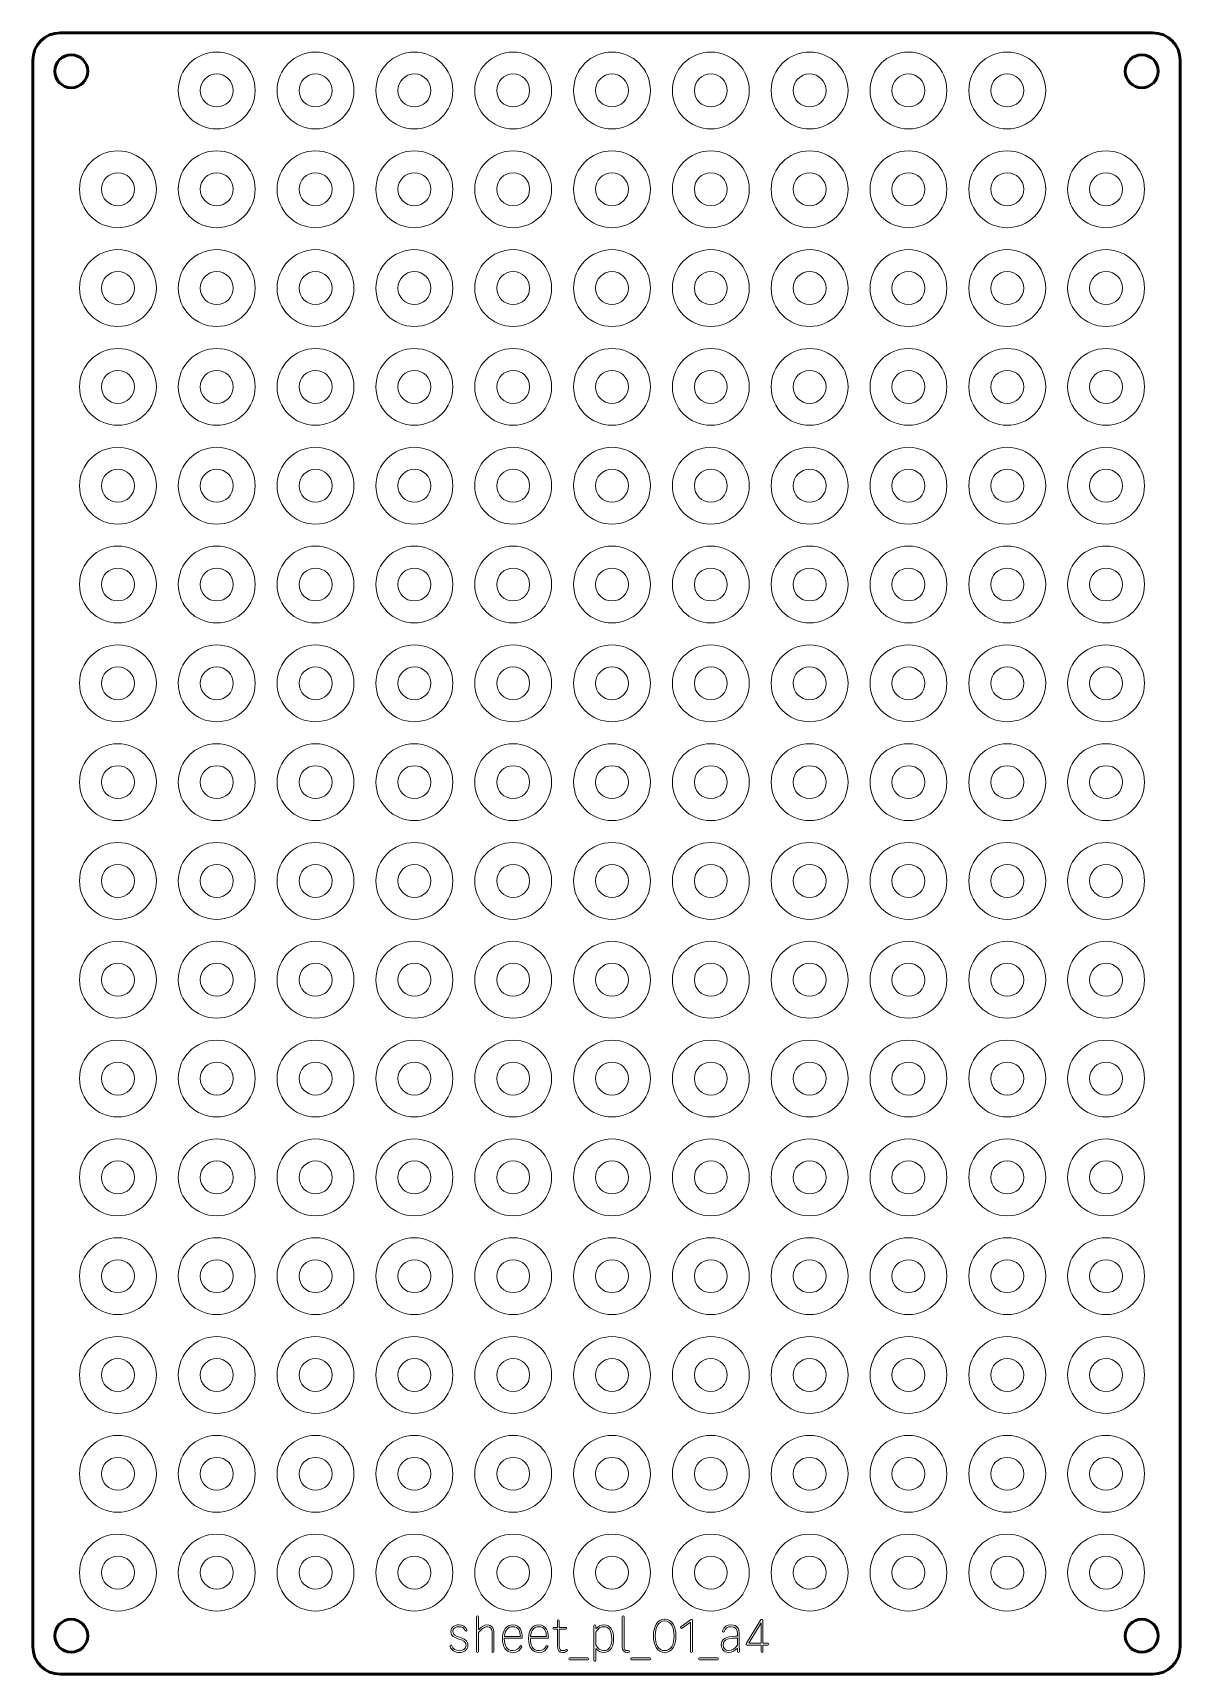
# Model space of a CAD drawing. Header units: centimetres. Extents: x -10.5 to 10.4, y -14.9 to 14.9.
import ezdxf

# ---------------------------------------------------------------- set-up
doc = ezdxf.new("R2010")
doc.units = ezdxf.units.CM
doc.header["$MEASUREMENT"] = 0
doc.layers.add('Layer 1', color=7, linetype='Continuous')

msp = doc.modelspace()

# ---------------------------------------------------------------- linework, layer by layer
at = {"layer": 'Layer 1', "lineweight": 53}
for centre in [(-9.8, 14.25), (9.7, 14.25), (-9.8, -14.25), (9.7, -14.25)]:
    msp.add_ellipse(centre, major_axis=(0, 0.3), ratio=1, dxfattribs=at)
at = {"layer": 'Layer 1', "color": 3, "lineweight": 20}
for centre in [(-7.15, 13.9), (-5.35, 13.9), (-3.55, 13.9), (-1.75, 13.9), (0.05, 13.9), (1.85, 13.9), (3.65, 13.9), (5.45, 13.9), (7.25, 13.9), (-8.95, 12.1), (-7.15, 12.1), (-5.35, 12.1), (-3.55, 12.1), (-1.75, 12.1), (0.05, 12.1), (1.85, 12.1), (3.65, 12.1), (5.45, 12.1), (7.25, 12.1), (9.05, 12.1), (-8.95, 10.3), (-7.15, 10.3), (-5.35, 10.3), (-3.55, 10.3), (-1.75, 10.3), (0.05, 10.3), (1.85, 10.3), (3.65, 10.3), (5.45, 10.3), (7.25, 10.3), (9.05, 10.3), (-8.95, 8.5), (-7.15, 8.5), (-5.35, 8.5), (-3.55, 8.5), (-1.75, 8.5), (0.05, 8.5), (1.85, 8.5), (3.65, 8.5), (5.45, 8.5), (7.25, 8.5), (9.05, 8.5), (-8.95, 6.7), (-7.15, 6.7), (-5.35, 6.7), (-3.55, 6.7), (-1.75, 6.7), (0.05, 6.7), (1.85, 6.7), (3.65, 6.7), (5.45, 6.7), (7.25, 6.7), (9.05, 6.7), (-8.95, 4.9), (-7.15, 4.9), (-5.35, 4.9), (-3.55, 4.9), (-1.75, 4.9), (0.05, 4.9), (1.85, 4.9), (3.65, 4.9), (5.45, 4.9), (7.25, 4.9), (9.05, 4.9), (-8.95, 3.1), (-7.15, 3.1), (-5.35, 3.1), (-3.55, 3.1), (-1.75, 3.1), (0.05, 3.1), (1.85, 3.1), (3.65, 3.1), (5.45, 3.1), (7.25, 3.1), (9.05, 3.1), (-8.95, 1.3), (-7.15, 1.3), (-5.35, 1.3), (-3.55, 1.3), (-1.75, 1.3), (0.05, 1.3), (1.85, 1.3), (3.65, 1.3), (5.45, 1.3), (7.25, 1.3), (9.05, 1.3), (-8.95, -0.5), (-7.15, -0.5), (-5.35, -0.5), (-3.55, -0.5), (-1.75, -0.5), (0.05, -0.5), (1.85, -0.5), (3.65, -0.5), (5.45, -0.5), (7.25, -0.5), (9.05, -0.5), (-8.95, -2.3), (-7.15, -2.3), (-5.35, -2.3), (-3.55, -2.3), (-1.75, -2.3), (0.05, -2.3), (1.85, -2.3), (3.65, -2.3), (5.45, -2.3), (7.25, -2.3), (9.05, -2.3), (-8.95, -4.1), (-7.15, -4.1), (-5.35, -4.1), (-3.55, -4.1), (-1.75, -4.1), (0.05, -4.1), (1.85, -4.1), (3.65, -4.1), (5.45, -4.1), (7.25, -4.1), (9.05, -4.1), (-8.95, -5.9), (-7.15, -5.9), (-5.35, -5.9), (-3.55, -5.9), (-1.75, -5.9), (0.05, -5.9), (1.85, -5.9), (3.65, -5.9), (5.45, -5.9), (7.25, -5.9), (9.05, -5.9), (-8.95, -7.7), (-7.15, -7.7), (-5.35, -7.7), (-3.55, -7.7), (-1.75, -7.7), (0.05, -7.7), (1.85, -7.7), (3.65, -7.7), (5.45, -7.7), (7.25, -7.7), (9.05, -7.7), (-8.95, -9.5), (-7.15, -9.5), (-5.35, -9.5), (-3.55, -9.5), (-1.75, -9.5), (0.05, -9.5), (1.85, -9.5), (3.65, -9.5), (5.45, -9.5), (7.25, -9.5), (9.05, -9.5), (-8.95, -11.3), (-7.15, -11.3), (-5.35, -11.3), (-3.55, -11.3), (-1.75, -11.3), (0.05, -11.3), (1.85, -11.3), (3.65, -11.3), (5.45, -11.3), (7.25, -11.3), (9.05, -11.3), (-8.95, -13.1), (-7.15, -13.1), (-5.35, -13.1), (-3.55, -13.1), (-1.75, -13.1), (0.05, -13.1), (1.85, -13.1), (3.65, -13.1), (5.45, -13.1), (7.25, -13.1), (9.05, -13.1)]:
    msp.add_ellipse(centre, major_axis=(0, 0.7), ratio=1, dxfattribs=at)
at = {"layer": 'Layer 1', "lineweight": 20}
for centre in [(-7.15, 13.9), (-7.15, 13.9), (-5.35, 13.9), (-5.35, 13.9), (-3.55, 13.9), (-3.55, 13.9), (-1.75, 13.9), (-1.75, 13.9), (0.05, 13.9), (0.05, 13.9), (1.85, 13.9), (1.85, 13.9), (3.65, 13.9), (3.65, 13.9), (5.45, 13.9), (5.45, 13.9), (7.25, 13.9), (7.25, 13.9), (-8.95, 12.1), (-7.15, 12.1), (-5.35, 12.1), (-3.55, 12.1), (-1.75, 12.1), (0.05, 12.1), (1.85, 12.1), (3.65, 12.1), (5.45, 12.1), (7.25, 12.1), (9.05, 12.1), (-8.95, 10.3), (-7.15, 10.3), (-5.35, 10.3), (-3.55, 10.3), (-1.75, 10.3), (0.05, 10.3), (1.85, 10.3), (3.65, 10.3), (5.45, 10.3), (7.25, 10.3), (9.05, 10.3), (-8.95, 8.5), (-7.15, 8.5), (-5.35, 8.5), (-3.55, 8.5), (-1.75, 8.5), (0.05, 8.5), (1.85, 8.5), (3.65, 8.5), (5.45, 8.5), (7.25, 8.5), (9.05, 8.5), (-8.95, 6.7), (-7.15, 6.7), (-5.35, 6.7), (-3.55, 6.7), (-1.75, 6.7), (0.05, 6.7), (1.85, 6.7), (3.65, 6.7), (5.45, 6.7), (7.25, 6.7), (9.05, 6.7), (-8.95, 4.9), (-7.15, 4.9), (-5.35, 4.9), (-3.55, 4.9), (-1.75, 4.9), (0.05, 4.9), (1.85, 4.9), (3.65, 4.9), (5.45, 4.9), (7.25, 4.9), (9.05, 4.9), (-8.95, 3.1), (-7.15, 3.1), (-5.35, 3.1), (-3.55, 3.1), (-1.75, 3.1), (0.05, 3.1), (1.85, 3.1), (3.65, 3.1), (5.45, 3.1), (7.25, 3.1), (9.05, 3.1), (-8.95, 1.3), (-7.15, 1.3), (-5.35, 1.3), (-3.55, 1.3), (-1.75, 1.3), (0.05, 1.3), (1.85, 1.3), (3.65, 1.3), (5.45, 1.3), (7.25, 1.3), (9.05, 1.3), (-8.95, -0.5), (-7.15, -0.5), (-5.35, -0.5), (-3.55, -0.5), (-1.75, -0.5), (0.05, -0.5), (1.85, -0.5), (3.65, -0.5), (5.45, -0.5), (7.25, -0.5), (9.05, -0.5), (-8.95, -2.3), (-7.15, -2.3), (-5.35, -2.3), (-3.55, -2.3), (-1.75, -2.3), (0.05, -2.3), (1.85, -2.3), (3.65, -2.3), (5.45, -2.3), (7.25, -2.3), (9.05, -2.3), (-8.95, -4.1), (-7.15, -4.1), (-5.35, -4.1), (-3.55, -4.1), (-1.75, -4.1), (0.05, -4.1), (1.85, -4.1), (3.65, -4.1), (5.45, -4.1), (7.25, -4.1), (9.05, -4.1), (-8.95, -5.9), (-7.15, -5.9), (-5.35, -5.9), (-3.55, -5.9), (-1.75, -5.9), (0.05, -5.9), (1.85, -5.9), (3.65, -5.9), (5.45, -5.9), (7.25, -5.9), (9.05, -5.9), (-8.95, -7.7), (-7.15, -7.7), (-5.35, -7.7), (-3.55, -7.7), (-1.75, -7.7), (0.05, -7.7), (1.85, -7.7), (3.65, -7.7), (5.45, -7.7), (7.25, -7.7), (9.05, -7.7), (-8.95, -9.5), (-7.15, -9.5), (-5.35, -9.5), (-3.55, -9.5), (-1.75, -9.5), (0.05, -9.5), (1.85, -9.5), (3.65, -9.5), (5.45, -9.5), (7.25, -9.5), (9.05, -9.5), (-8.95, -11.3), (-7.15, -11.3), (-5.35, -11.3), (-3.55, -11.3), (-1.75, -11.3), (0.05, -11.3), (1.85, -11.3), (3.65, -11.3), (5.45, -11.3), (7.25, -11.3), (9.05, -11.3), (-8.95, -13.1), (-7.15, -13.1), (-5.35, -13.1), (-3.55, -13.1), (-1.75, -13.1), (0.05, -13.1), (1.85, -13.1), (3.65, -13.1), (5.45, -13.1), (7.25, -13.1), (9.05, -13.1)]:
    msp.add_ellipse(centre, major_axis=(0, 0.3), ratio=1, dxfattribs=at)
at = {"layer": 'Layer 1', "color": 1, "lineweight": 53}
msp.add_open_spline([(-10.5, -14.45), (-10.5, -14.45), (-10.5, 14.45), (-10.5, 14.45), (-10.5, 14.45), (-10.5, 14.72614), (-10.27614, 14.95), (-10, 14.95), (-10, 14.95), (-10, 14.95), (9.9, 14.95), (9.9, 14.95), (9.9, 14.95), (10.17614, 14.95), (10.4, 14.72614), (10.4, 14.45), (10.4, 14.45), (10.4, 14.45), (10.4, -14.45), (10.4, -14.45), (10.4, -14.45), (10.4, -14.72614), (10.17614, -14.95), (9.9, -14.95), (9.9, -14.95), (9.9, -14.95), (-10, -14.95), (-10, -14.95), (-10, -14.95), (-10.27614, -14.95), (-10.5, -14.72614), (-10.5, -14.45)], degree=3, knots=[0, 0, 0, 0, 0.11111111, 0.11111111, 0.11111111, 0.11111111, 0.22222222, 0.22222222, 0.22222222, 0.22222222, 0.33333333, 0.33333333, 0.33333333, 0.33333333, 0.44444444, 0.44444444, 0.44444444, 0.44444444, 0.55555556, 0.55555556, 0.55555556, 0.55555556, 0.66666667, 0.66666667, 0.66666667, 0.66666667, 0.77777778, 0.77777778, 0.77777778, 0.77777778, 1, 1, 1, 1], dxfattribs=at)
at = {"layer": 'Layer 1', "color": 5, "lineweight": 9}
for points, knots in [([(-2.73179, -14.5548), (-2.65728, -14.5548), (-2.57431, -14.51586), (-2.57431, -14.42357), (-2.57431, -14.42357), (-2.57431, -14.33213), (-2.64374, -14.30758), (-2.72756, -14.27794), (-2.72756, -14.27794), (-2.78513, -14.25762), (-2.85117, -14.2373), (-2.85117, -14.1738), (-2.85117, -14.1738), (-2.85117, -14.1103), (-2.7936, -14.0849), (-2.73602, -14.0849), (-2.73602, -14.0849), (-2.68184, -14.0849), (-2.64374, -14.10945), (-2.62511, -14.15348), (-2.62511, -14.15348), (-2.62172, -14.15941), (-2.6158, -14.16364), (-2.60902, -14.16364), (-2.60902, -14.16364), (-2.59971, -14.16364), (-2.59209, -14.15602), (-2.59209, -14.14671), (-2.59209, -14.14671), (-2.59209, -14.14417), (-2.59294, -14.14163), (-2.59378, -14.13994), (-2.59378, -14.13994), (-2.61749, -14.08405), (-2.66998, -14.05103), (-2.73602, -14.05103), (-2.73602, -14.05103), (-2.80206, -14.05103), (-2.88504, -14.08659), (-2.88504, -14.1738), (-2.88504, -14.1738), (-2.88504, -14.25847), (-2.81815, -14.28218), (-2.73856, -14.31012), (-2.73856, -14.31012), (-2.6793, -14.33128), (-2.60818, -14.35245), (-2.60818, -14.42357), (-2.60818, -14.42357), (-2.60818, -14.49215), (-2.66744, -14.52094), (-2.73179, -14.52094), (-2.73179, -14.52094), (-2.79868, -14.52094), (-2.84948, -14.48961), (-2.8681, -14.43288), (-2.8681, -14.43288), (-2.8698, -14.42611), (-2.87657, -14.42103), (-2.88419, -14.42103), (-2.88419, -14.42103), (-2.8935, -14.42103), (-2.90112, -14.42865), (-2.90112, -14.43796), (-2.90112, -14.43796), (-2.90112, -14.43966), (-2.90112, -14.44135), (-2.90028, -14.44389), (-2.90028, -14.44389), (-2.87742, -14.51332), (-2.80968, -14.5548), (-2.73179, -14.5548)], [0, 0, 0, 0, 0.05263158, 0.05263158, 0.05263158, 0.05263158, 0.10526316, 0.10526316, 0.10526316, 0.10526316, 0.15789474, 0.15789474, 0.15789474, 0.15789474, 0.21052632, 0.21052632, 0.21052632, 0.21052632, 0.26315789, 0.26315789, 0.26315789, 0.26315789, 0.31578947, 0.31578947, 0.31578947, 0.31578947, 0.36842105, 0.36842105, 0.36842105, 0.36842105, 0.42105263, 0.42105263, 0.42105263, 0.42105263, 0.47368421, 0.47368421, 0.47368421, 0.47368421, 0.52631579, 0.52631579, 0.52631579, 0.52631579, 0.57894737, 0.57894737, 0.57894737, 0.57894737, 0.63157895, 0.63157895, 0.63157895, 0.63157895, 0.68421053, 0.68421053, 0.68421053, 0.68421053, 0.73684211, 0.73684211, 0.73684211, 0.73684211, 0.78947368, 0.78947368, 0.78947368, 0.78947368, 0.84210526, 0.84210526, 0.84210526, 0.84210526, 0.89473684, 0.89473684, 0.89473684, 0.89473684, 1, 1, 1, 1]), ([(-2.40074, -14.5548), (-2.39142, -14.5548), (-2.3838, -14.54718), (-2.3838, -14.53787), (-2.3838, -14.53787), (-2.3838, -14.53787), (-2.3838, -14.19243), (-2.3838, -14.19243), (-2.3838, -14.19243), (-2.33385, -14.1357), (-2.2839, -14.0849), (-2.21786, -14.0849), (-2.21786, -14.0849), (-2.16113, -14.0849), (-2.13573, -14.11877), (-2.13573, -14.1865), (-2.13573, -14.1865), (-2.13573, -14.1865), (-2.13573, -14.53787), (-2.13573, -14.53787), (-2.13573, -14.53787), (-2.13573, -14.54718), (-2.12811, -14.5548), (-2.1188, -14.5548), (-2.1188, -14.5548), (-2.10948, -14.5548), (-2.10186, -14.54718), (-2.10186, -14.53787), (-2.10186, -14.53787), (-2.10186, -14.53787), (-2.10186, -14.1865), (-2.10186, -14.1865), (-2.10186, -14.1865), (-2.10186, -14.10522), (-2.14166, -14.05103), (-2.21786, -14.05103), (-2.21786, -14.05103), (-2.28559, -14.05103), (-2.33808, -14.09421), (-2.3838, -14.14248), (-2.3838, -14.14248), (-2.3838, -14.14248), (-2.3838, -13.9071), (-2.3838, -13.9071), (-2.3838, -13.9071), (-2.3838, -13.89779), (-2.39142, -13.89017), (-2.40074, -13.89017), (-2.40074, -13.89017), (-2.41005, -13.89017), (-2.41767, -13.89779), (-2.41767, -13.9071), (-2.41767, -13.9071), (-2.41767, -13.9071), (-2.41767, -14.53787), (-2.41767, -14.53787), (-2.41767, -14.53787), (-2.41767, -14.54718), (-2.41005, -14.5548), (-2.40074, -14.5548)], [0, 0, 0, 0, 0.0625, 0.0625, 0.0625, 0.0625, 0.125, 0.125, 0.125, 0.125, 0.1875, 0.1875, 0.1875, 0.1875, 0.25, 0.25, 0.25, 0.25, 0.3125, 0.3125, 0.3125, 0.3125, 0.375, 0.375, 0.375, 0.375, 0.4375, 0.4375, 0.4375, 0.4375, 0.5, 0.5, 0.5, 0.5, 0.5625, 0.5625, 0.5625, 0.5625, 0.625, 0.625, 0.625, 0.625, 0.6875, 0.6875, 0.6875, 0.6875, 0.75, 0.75, 0.75, 0.75, 0.8125, 0.8125, 0.8125, 0.8125, 0.875, 0.875, 0.875, 0.875, 1, 1, 1, 1]), ([(-1.75303, -14.5548), (-1.66498, -14.5548), (-1.61587, -14.5057), (-1.59301, -14.45151), (-1.59301, -14.45151), (-1.59216, -14.44982), (-1.59132, -14.44728), (-1.59132, -14.44474), (-1.59132, -14.44474), (-1.59132, -14.43542), (-1.59894, -14.4278), (-1.60825, -14.4278), (-1.60825, -14.4278), (-1.61502, -14.4278), (-1.6218, -14.43204), (-1.62349, -14.43881), (-1.62349, -14.43881), (-1.64381, -14.48538), (-1.68022, -14.52094), (-1.75303, -14.52094), (-1.75303, -14.52094), (-1.86394, -14.52094), (-1.91136, -14.43542), (-1.91136, -14.30504), (-1.91136, -14.30504), (-1.91136, -14.30504), (-1.91136, -14.29657), (-1.91136, -14.29657), (-1.91136, -14.29657), (-1.91136, -14.29657), (-1.60148, -14.29657), (-1.60148, -14.29657), (-1.60148, -14.29657), (-1.59047, -14.29657), (-1.58454, -14.29064), (-1.58454, -14.27964), (-1.58454, -14.27964), (-1.58454, -14.18058), (-1.61926, -14.05103), (-1.75557, -14.05103), (-1.75557, -14.05103), (-1.87241, -14.05103), (-1.94522, -14.1484), (-1.94522, -14.30504), (-1.94522, -14.30504), (-1.94522, -14.44643), (-1.88596, -14.5548), (-1.75303, -14.5548)], [0, 0, 0, 0, 0.07692308, 0.07692308, 0.07692308, 0.07692308, 0.15384615, 0.15384615, 0.15384615, 0.15384615, 0.23076923, 0.23076923, 0.23076923, 0.23076923, 0.30769231, 0.30769231, 0.30769231, 0.30769231, 0.38461538, 0.38461538, 0.38461538, 0.38461538, 0.46153846, 0.46153846, 0.46153846, 0.46153846, 0.53846154, 0.53846154, 0.53846154, 0.53846154, 0.61538462, 0.61538462, 0.61538462, 0.61538462, 0.69230769, 0.69230769, 0.69230769, 0.69230769, 0.76923077, 0.76923077, 0.76923077, 0.76923077, 0.84615385, 0.84615385, 0.84615385, 0.84615385, 1, 1, 1, 1]), ([(-1.27805, -14.5548), (-1.19, -14.5548), (-1.14089, -14.5057), (-1.11803, -14.45151), (-1.11803, -14.45151), (-1.11718, -14.44982), (-1.11634, -14.44728), (-1.11634, -14.44474), (-1.11634, -14.44474), (-1.11634, -14.43542), (-1.12396, -14.4278), (-1.13327, -14.4278), (-1.13327, -14.4278), (-1.14004, -14.4278), (-1.14682, -14.43204), (-1.14851, -14.43881), (-1.14851, -14.43881), (-1.16883, -14.48538), (-1.20524, -14.52094), (-1.27805, -14.52094), (-1.27805, -14.52094), (-1.38896, -14.52094), (-1.43638, -14.43542), (-1.43638, -14.30504), (-1.43638, -14.30504), (-1.43638, -14.30504), (-1.43638, -14.29657), (-1.43638, -14.29657), (-1.43638, -14.29657), (-1.43638, -14.29657), (-1.1265, -14.29657), (-1.1265, -14.29657), (-1.1265, -14.29657), (-1.11549, -14.29657), (-1.10956, -14.29064), (-1.10956, -14.27964), (-1.10956, -14.27964), (-1.10956, -14.18058), (-1.14428, -14.05103), (-1.28059, -14.05103), (-1.28059, -14.05103), (-1.39743, -14.05103), (-1.47024, -14.1484), (-1.47024, -14.30504), (-1.47024, -14.30504), (-1.47024, -14.44643), (-1.41098, -14.5548), (-1.27805, -14.5548)], [0, 0, 0, 0, 0.07692308, 0.07692308, 0.07692308, 0.07692308, 0.15384615, 0.15384615, 0.15384615, 0.15384615, 0.23076923, 0.23076923, 0.23076923, 0.23076923, 0.30769231, 0.30769231, 0.30769231, 0.30769231, 0.38461538, 0.38461538, 0.38461538, 0.38461538, 0.46153846, 0.46153846, 0.46153846, 0.46153846, 0.53846154, 0.53846154, 0.53846154, 0.53846154, 0.61538462, 0.61538462, 0.61538462, 0.61538462, 0.69230769, 0.69230769, 0.69230769, 0.69230769, 0.76923077, 0.76923077, 0.76923077, 0.76923077, 0.84615385, 0.84615385, 0.84615385, 0.84615385, 1, 1, 1, 1]), ([(-0.8454, -14.5548), (-0.81238, -14.5548), (-0.78444, -14.5438), (-0.76666, -14.52771), (-0.76666, -14.52771), (-0.76328, -14.52432), (-0.76074, -14.52009), (-0.76074, -14.51501), (-0.76074, -14.51501), (-0.76074, -14.5057), (-0.76836, -14.49808), (-0.77767, -14.49808), (-0.77767, -14.49808), (-0.7819, -14.49808), (-0.78614, -14.49977), (-0.78868, -14.50231), (-0.78868, -14.50231), (-0.80222, -14.51416), (-0.82, -14.52094), (-0.8454, -14.52094), (-0.8454, -14.52094), (-0.89112, -14.52094), (-0.9106, -14.50146), (-0.9106, -14.43881), (-0.9106, -14.43881), (-0.9106, -14.43881), (-0.9106, -14.13062), (-0.9106, -14.13062), (-0.9106, -14.13062), (-0.9106, -14.13062), (-0.78952, -14.13062), (-0.78952, -14.13062), (-0.78952, -14.13062), (-0.78021, -14.13062), (-0.77259, -14.123), (-0.77259, -14.11369), (-0.77259, -14.11369), (-0.77259, -14.10437), (-0.78021, -14.09675), (-0.78952, -14.09675), (-0.78952, -14.09675), (-0.78952, -14.09675), (-0.9106, -14.09675), (-0.9106, -14.09675), (-0.9106, -14.09675), (-0.9106, -14.09675), (-0.9106, -13.97907), (-0.9106, -13.97907), (-0.9106, -13.97907), (-0.9106, -13.96975), (-0.91822, -13.96213), (-0.92753, -13.96213), (-0.92753, -13.96213), (-0.93684, -13.96213), (-0.94446, -13.96975), (-0.94446, -13.97907), (-0.94446, -13.97907), (-0.94446, -13.97907), (-0.94446, -14.09675), (-0.94446, -14.09675), (-0.94446, -14.09675), (-0.94446, -14.09675), (-1.0122, -14.09675), (-1.0122, -14.09675), (-1.0122, -14.09675), (-1.02151, -14.09675), (-1.02913, -14.10437), (-1.02913, -14.11369), (-1.02913, -14.11369), (-1.02913, -14.123), (-1.02151, -14.13062), (-1.0122, -14.13062), (-1.0122, -14.13062), (-1.0122, -14.13062), (-0.94446, -14.13062), (-0.94446, -14.13062), (-0.94446, -14.13062), (-0.94446, -14.13062), (-0.94446, -14.43881), (-0.94446, -14.43881), (-0.94446, -14.43881), (-0.94446, -14.51755), (-0.90721, -14.5548), (-0.8454, -14.5548)], [0, 0, 0, 0, 0.04545455, 0.04545455, 0.04545455, 0.04545455, 0.09090909, 0.09090909, 0.09090909, 0.09090909, 0.13636364, 0.13636364, 0.13636364, 0.13636364, 0.18181818, 0.18181818, 0.18181818, 0.18181818, 0.22727273, 0.22727273, 0.22727273, 0.22727273, 0.27272727, 0.27272727, 0.27272727, 0.27272727, 0.31818182, 0.31818182, 0.31818182, 0.31818182, 0.36363636, 0.36363636, 0.36363636, 0.36363636, 0.40909091, 0.40909091, 0.40909091, 0.40909091, 0.45454545, 0.45454545, 0.45454545, 0.45454545, 0.5, 0.5, 0.5, 0.5, 0.54545455, 0.54545455, 0.54545455, 0.54545455, 0.59090909, 0.59090909, 0.59090909, 0.59090909, 0.63636364, 0.63636364, 0.63636364, 0.63636364, 0.68181818, 0.68181818, 0.68181818, 0.68181818, 0.72727273, 0.72727273, 0.72727273, 0.72727273, 0.77272727, 0.77272727, 0.77272727, 0.77272727, 0.81818182, 0.81818182, 0.81818182, 0.81818182, 0.86363636, 0.86363636, 0.86363636, 0.86363636, 0.90909091, 0.90909091, 0.90909091, 0.90909091, 1, 1, 1, 1]), ([(-0.26121, -14.71567), (-0.25189, -14.71567), (-0.24427, -14.70805), (-0.24427, -14.69874), (-0.24427, -14.69874), (-0.24427, -14.69874), (-0.24427, -14.4803), (-0.24427, -14.4803), (-0.24427, -14.4803), (-0.20702, -14.52686), (-0.15791, -14.5548), (-0.0978, -14.5548), (-0.0978, -14.5548), (0.03005, -14.5548), (0.08, -14.43119), (0.08, -14.30165), (0.08, -14.30165), (0.08, -14.15264), (0.01819, -14.05103), (-0.09695, -14.05103), (-0.09695, -14.05103), (-0.15114, -14.05103), (-0.20109, -14.07389), (-0.24427, -14.12639), (-0.24427, -14.12639), (-0.24427, -14.12639), (-0.24427, -14.06797), (-0.24427, -14.06797), (-0.24427, -14.06797), (-0.24427, -14.05865), (-0.25189, -14.05103), (-0.26121, -14.05103), (-0.26121, -14.05103), (-0.27052, -14.05103), (-0.27814, -14.05865), (-0.27814, -14.06797), (-0.27814, -14.06797), (-0.27814, -14.06797), (-0.27814, -14.69874), (-0.27814, -14.69874), (-0.27814, -14.69874), (-0.27814, -14.70805), (-0.27052, -14.71567), (-0.26121, -14.71567)], [0, 0, 0, 0, 0.08333333, 0.08333333, 0.08333333, 0.08333333, 0.16666667, 0.16666667, 0.16666667, 0.16666667, 0.25, 0.25, 0.25, 0.25, 0.33333333, 0.33333333, 0.33333333, 0.33333333, 0.41666667, 0.41666667, 0.41666667, 0.41666667, 0.5, 0.5, 0.5, 0.5, 0.58333333, 0.58333333, 0.58333333, 0.58333333, 0.66666667, 0.66666667, 0.66666667, 0.66666667, 0.75, 0.75, 0.75, 0.75, 0.83333333, 0.83333333, 0.83333333, 0.83333333, 1, 1, 1, 1]), ([(0.32638, -14.5548), (0.33908, -14.5548), (0.35009, -14.55311), (0.35686, -14.55057), (0.35686, -14.55057), (0.36448, -14.54888), (0.36956, -14.5421), (0.36956, -14.53448), (0.36956, -14.53448), (0.36956, -14.52517), (0.36194, -14.51755), (0.35263, -14.51755), (0.35263, -14.51755), (0.35094, -14.51755), (0.34924, -14.51755), (0.34755, -14.5184), (0.34755, -14.5184), (0.34247, -14.51924), (0.3357, -14.52094), (0.32638, -14.52094), (0.32638, -14.52094), (0.28659, -14.52094), (0.2705, -14.50231), (0.2705, -14.44728), (0.2705, -14.44728), (0.2705, -14.44728), (0.2705, -13.9071), (0.2705, -13.9071), (0.2705, -13.9071), (0.2705, -13.89779), (0.26288, -13.89017), (0.25357, -13.89017), (0.25357, -13.89017), (0.24426, -13.89017), (0.23664, -13.89779), (0.23664, -13.9071), (0.23664, -13.9071), (0.23664, -13.9071), (0.23664, -14.44728), (0.23664, -14.44728), (0.23664, -14.44728), (0.23664, -14.5167), (0.26796, -14.5548), (0.32638, -14.5548)], [0, 0, 0, 0, 0.08333333, 0.08333333, 0.08333333, 0.08333333, 0.16666667, 0.16666667, 0.16666667, 0.16666667, 0.25, 0.25, 0.25, 0.25, 0.33333333, 0.33333333, 0.33333333, 0.33333333, 0.41666667, 0.41666667, 0.41666667, 0.41666667, 0.5, 0.5, 0.5, 0.5, 0.58333333, 0.58333333, 0.58333333, 0.58333333, 0.66666667, 0.66666667, 0.66666667, 0.66666667, 0.75, 0.75, 0.75, 0.75, 0.83333333, 0.83333333, 0.83333333, 0.83333333, 1, 1, 1, 1]), ([(1.00964, -14.5548), (1.1485, -14.5548), (1.21369, -14.42103), (1.21369, -14.25254), (1.21369, -14.25254), (1.21369, -14.08575), (1.1485, -13.9452), (1.01049, -13.9452), (1.01049, -13.9452), (1.01049, -13.9452), (1.00964, -13.9452), (1.00964, -13.9452), (1.00964, -13.9452), (1.00964, -13.9452), (1.0088, -13.9452), (1.0088, -13.9452), (1.0088, -13.9452), (0.87079, -13.9452), (0.8056, -14.08575), (0.8056, -14.25254), (0.8056, -14.25254), (0.8056, -14.42103), (0.87079, -14.5548), (1.00964, -14.5548)], [0, 0, 0, 0, 0.14285714, 0.14285714, 0.14285714, 0.14285714, 0.28571429, 0.28571429, 0.28571429, 0.28571429, 0.42857143, 0.42857143, 0.42857143, 0.42857143, 0.57142857, 0.57142857, 0.57142857, 0.57142857, 0.71428571, 0.71428571, 0.71428571, 0.71428571, 1, 1, 1, 1]), ([(1.00964, -14.52094), (0.89365, -14.52094), (0.83946, -14.41087), (0.83946, -14.25254), (0.83946, -14.25254), (0.83946, -14.09591), (0.8945, -13.97907), (1.0088, -13.97907), (1.0088, -13.97907), (1.0088, -13.97907), (1.00964, -13.97907), (1.00964, -13.97907), (1.00964, -13.97907), (1.00964, -13.97907), (1.01049, -13.97907), (1.01049, -13.97907), (1.01049, -13.97907), (1.12479, -13.97907), (1.17983, -14.09591), (1.17983, -14.25254), (1.17983, -14.25254), (1.17983, -14.41087), (1.12564, -14.52094), (1.00964, -14.52094)], [0, 0, 0, 0, 0.14285714, 0.14285714, 0.14285714, 0.14285714, 0.28571429, 0.28571429, 0.28571429, 0.28571429, 0.42857143, 0.42857143, 0.42857143, 0.42857143, 0.57142857, 0.57142857, 0.57142857, 0.57142857, 0.71428571, 0.71428571, 0.71428571, 0.71428571, 1, 1, 1, 1]), ([(1.49987, -14.5548), (1.50918, -14.5548), (1.5168, -14.54718), (1.5168, -14.53787), (1.5168, -14.53787), (1.5168, -14.53787), (1.5168, -13.9706), (1.5168, -13.9706), (1.5168, -13.9706), (1.5168, -13.95959), (1.51172, -13.95367), (1.50241, -13.95367), (1.50241, -13.95367), (1.49479, -13.95367), (1.48802, -13.95536), (1.48124, -13.96044), (1.48124, -13.96044), (1.48124, -13.96044), (1.30514, -14.0849), (1.30514, -14.0849), (1.30514, -14.0849), (1.3009, -14.08744), (1.29836, -14.09252), (1.29836, -14.09845), (1.29836, -14.09845), (1.29836, -14.10776), (1.30598, -14.11538), (1.3153, -14.11538), (1.3153, -14.11538), (1.31868, -14.11538), (1.32207, -14.11453), (1.32546, -14.11199), (1.32546, -14.11199), (1.32546, -14.11199), (1.48294, -14.00108), (1.48294, -14.00108), (1.48294, -14.00108), (1.48294, -14.00108), (1.48294, -14.53787), (1.48294, -14.53787), (1.48294, -14.53787), (1.48294, -14.54718), (1.49056, -14.5548), (1.49987, -14.5548)], [0, 0, 0, 0, 0.08333333, 0.08333333, 0.08333333, 0.08333333, 0.16666667, 0.16666667, 0.16666667, 0.16666667, 0.25, 0.25, 0.25, 0.25, 0.33333333, 0.33333333, 0.33333333, 0.33333333, 0.41666667, 0.41666667, 0.41666667, 0.41666667, 0.5, 0.5, 0.5, 0.5, 0.58333333, 0.58333333, 0.58333333, 0.58333333, 0.66666667, 0.66666667, 0.66666667, 0.66666667, 0.75, 0.75, 0.75, 0.75, 0.83333333, 0.83333333, 0.83333333, 0.83333333, 1, 1, 1, 1]), ([(2.17636, -14.5548), (2.2407, -14.5548), (2.2932, -14.52094), (2.33638, -14.47352), (2.33638, -14.47352), (2.33638, -14.49723), (2.33722, -14.52094), (2.33892, -14.53872), (2.33892, -14.53872), (2.33976, -14.54803), (2.34654, -14.5548), (2.35585, -14.5548), (2.35585, -14.5548), (2.36516, -14.5548), (2.37278, -14.54718), (2.37278, -14.53787), (2.37278, -14.53787), (2.37278, -14.53787), (2.37278, -14.53702), (2.37278, -14.53618), (2.37278, -14.53618), (2.37278, -14.53618), (2.37278, -14.53618), (2.37278, -14.53618), (2.37278, -14.53618), (2.37024, -14.5057), (2.3694, -14.45574), (2.3694, -14.42103), (2.3694, -14.42103), (2.3694, -14.42103), (2.3694, -14.21783), (2.3694, -14.21783), (2.3694, -14.21783), (2.3694, -14.12978), (2.33214, -14.05103), (2.22123, -14.05103), (2.22123, -14.05103), (2.14164, -14.05103), (2.09423, -14.08829), (2.06375, -14.15856), (2.06375, -14.15856), (2.0629, -14.16026), (2.06206, -14.1628), (2.06206, -14.16534), (2.06206, -14.16534), (2.06206, -14.17465), (2.06968, -14.18227), (2.07899, -14.18227), (2.07899, -14.18227), (2.08576, -14.18227), (2.09254, -14.17804), (2.09423, -14.17211), (2.09423, -14.17211), (2.12132, -14.11115), (2.15519, -14.0849), (2.22123, -14.0849), (2.22123, -14.0849), (2.30928, -14.0849), (2.33553, -14.13994), (2.33553, -14.21783), (2.33553, -14.21783), (2.33553, -14.21783), (2.33553, -14.26016), (2.33553, -14.26016), (2.33553, -14.26016), (2.33553, -14.26016), (2.30082, -14.26016), (2.30082, -14.26016), (2.30082, -14.26016), (2.12302, -14.26016), (2.04174, -14.31012), (2.04174, -14.41849), (2.04174, -14.41849), (2.04174, -14.48707), (2.08492, -14.5548), (2.17636, -14.5548)], [0, 0, 0, 0, 0.05, 0.05, 0.05, 0.05, 0.1, 0.1, 0.1, 0.1, 0.15, 0.15, 0.15, 0.15, 0.2, 0.2, 0.2, 0.2, 0.25, 0.25, 0.25, 0.25, 0.3, 0.3, 0.3, 0.3, 0.35, 0.35, 0.35, 0.35, 0.4, 0.4, 0.4, 0.4, 0.45, 0.45, 0.45, 0.45, 0.5, 0.5, 0.5, 0.5, 0.55, 0.55, 0.55, 0.55, 0.6, 0.6, 0.6, 0.6, 0.65, 0.65, 0.65, 0.65, 0.7, 0.7, 0.7, 0.7, 0.75, 0.75, 0.75, 0.75, 0.8, 0.8, 0.8, 0.8, 0.85, 0.85, 0.85, 0.85, 0.9, 0.9, 0.9, 0.9, 1, 1, 1, 1]), ([(2.78342, -14.5548), (2.79273, -14.5548), (2.80035, -14.54718), (2.80035, -14.53787), (2.80035, -14.53787), (2.80035, -14.53787), (2.80035, -14.41934), (2.80035, -14.41934), (2.80035, -14.41934), (2.80035, -14.41934), (2.88841, -14.41934), (2.88841, -14.41934), (2.88841, -14.41934), (2.89772, -14.41934), (2.90534, -14.41172), (2.90534, -14.4024), (2.90534, -14.4024), (2.90534, -14.39309), (2.89772, -14.38547), (2.88841, -14.38547), (2.88841, -14.38547), (2.88841, -14.38547), (2.80035, -14.38547), (2.80035, -14.38547), (2.80035, -14.38547), (2.80035, -14.38547), (2.80035, -13.9706), (2.80035, -13.9706), (2.80035, -13.9706), (2.80035, -13.95959), (2.79442, -13.95367), (2.78342, -13.95367), (2.78342, -13.95367), (2.78342, -13.95367), (2.77834, -13.95367), (2.77834, -13.95367), (2.77834, -13.95367), (2.76902, -13.95367), (2.7631, -13.95705), (2.75802, -13.96552), (2.75802, -13.96552), (2.75802, -13.96552), (2.50148, -14.38462), (2.50148, -14.38462), (2.50148, -14.38462), (2.49724, -14.3914), (2.49555, -14.39732), (2.49555, -14.40579), (2.49555, -14.40579), (2.49555, -14.40579), (2.49555, -14.40664), (2.49555, -14.40664), (2.49555, -14.40664), (2.49555, -14.4151), (2.50148, -14.41934), (2.51248, -14.41934), (2.51248, -14.41934), (2.51248, -14.41934), (2.76648, -14.41934), (2.76648, -14.41934), (2.76648, -14.41934), (2.76648, -14.41934), (2.76648, -14.53787), (2.76648, -14.53787), (2.76648, -14.53787), (2.76648, -14.54718), (2.7741, -14.5548), (2.78342, -14.5548)], [0, 0, 0, 0, 0.05555556, 0.05555556, 0.05555556, 0.05555556, 0.11111111, 0.11111111, 0.11111111, 0.11111111, 0.16666667, 0.16666667, 0.16666667, 0.16666667, 0.22222222, 0.22222222, 0.22222222, 0.22222222, 0.27777778, 0.27777778, 0.27777778, 0.27777778, 0.33333333, 0.33333333, 0.33333333, 0.33333333, 0.38888889, 0.38888889, 0.38888889, 0.38888889, 0.44444444, 0.44444444, 0.44444444, 0.44444444, 0.5, 0.5, 0.5, 0.5, 0.55555556, 0.55555556, 0.55555556, 0.55555556, 0.61111111, 0.61111111, 0.61111111, 0.61111111, 0.66666667, 0.66666667, 0.66666667, 0.66666667, 0.72222222, 0.72222222, 0.72222222, 0.72222222, 0.77777778, 0.77777778, 0.77777778, 0.77777778, 0.83333333, 0.83333333, 0.83333333, 0.83333333, 0.88888889, 0.88888889, 0.88888889, 0.88888889, 1, 1, 1, 1]), ([(2.54042, -14.38547), (2.54042, -14.38547), (2.76648, -14.01717), (2.76648, -14.01717), (2.76648, -14.01717), (2.76648, -14.01717), (2.76648, -14.38547), (2.76648, -14.38547), (2.76648, -14.38547), (2.76648, -14.38547), (2.54042, -14.38547), (2.54042, -14.38547)], [0, 0, 0, 0, 0.25, 0.25, 0.25, 0.25, 0.5, 0.5, 0.5, 0.5, 1, 1, 1, 1]), ([(-1.90966, -14.2627), (-1.89866, -14.14671), (-1.84278, -14.0849), (-1.75557, -14.0849), (-1.75557, -14.0849), (-1.65228, -14.0849), (-1.6218, -14.1755), (-1.61841, -14.2627), (-1.61841, -14.2627), (-1.61841, -14.2627), (-1.90966, -14.2627), (-1.90966, -14.2627)], [0, 0, 0, 0, 0.25, 0.25, 0.25, 0.25, 0.5, 0.5, 0.5, 0.5, 1, 1, 1, 1]), ([(-1.43468, -14.2627), (-1.42368, -14.14671), (-1.3678, -14.0849), (-1.28059, -14.0849), (-1.28059, -14.0849), (-1.1773, -14.0849), (-1.14682, -14.1755), (-1.14343, -14.2627), (-1.14343, -14.2627), (-1.14343, -14.2627), (-1.43468, -14.2627), (-1.43468, -14.2627)], [0, 0, 0, 0, 0.25, 0.25, 0.25, 0.25, 0.5, 0.5, 0.5, 0.5, 1, 1, 1, 1]), ([(-0.0978, -14.52094), (-0.16299, -14.52094), (-0.20956, -14.48453), (-0.24427, -14.41764), (-0.24427, -14.41764), (-0.24427, -14.41764), (-0.24427, -14.18566), (-0.24427, -14.18566), (-0.24427, -14.18566), (-0.20109, -14.11115), (-0.15283, -14.0849), (-0.09695, -14.0849), (-0.09695, -14.0849), (-0.00297, -14.0849), (0.04614, -14.16449), (0.04614, -14.30165), (0.04614, -14.30165), (0.04614, -14.42272), (0.00634, -14.52094), (-0.0978, -14.52094)], [0, 0, 0, 0, 0.16666667, 0.16666667, 0.16666667, 0.16666667, 0.33333333, 0.33333333, 0.33333333, 0.33333333, 0.5, 0.5, 0.5, 0.5, 0.66666667, 0.66666667, 0.66666667, 0.66666667, 1, 1, 1, 1]), ([(2.17636, -14.52094), (2.10524, -14.52094), (2.0756, -14.47522), (2.0756, -14.41849), (2.0756, -14.41849), (2.0756, -14.33128), (2.13487, -14.29403), (2.30082, -14.29403), (2.30082, -14.29403), (2.30082, -14.29403), (2.33553, -14.29403), (2.33553, -14.29403), (2.33553, -14.29403), (2.33553, -14.29403), (2.33553, -14.42188), (2.33553, -14.42188), (2.33553, -14.42188), (2.29066, -14.4803), (2.24155, -14.52094), (2.17636, -14.52094)], [0, 0, 0, 0, 0.16666667, 0.16666667, 0.16666667, 0.16666667, 0.33333333, 0.33333333, 0.33333333, 0.33333333, 0.5, 0.5, 0.5, 0.5, 0.66666667, 0.66666667, 0.66666667, 0.66666667, 1, 1, 1, 1]), ([(-0.7184, -14.68604), (-0.7184, -14.68604), (-0.3882, -14.68604), (-0.3882, -14.68604), (-0.3882, -14.68604), (-0.37889, -14.68604), (-0.37127, -14.67842), (-0.37127, -14.6691), (-0.37127, -14.6691), (-0.37127, -14.65979), (-0.37889, -14.65217), (-0.3882, -14.65217), (-0.3882, -14.65217), (-0.3882, -14.65217), (-0.7184, -14.65217), (-0.7184, -14.65217), (-0.7184, -14.65217), (-0.72772, -14.65217), (-0.73534, -14.65979), (-0.73534, -14.6691), (-0.73534, -14.6691), (-0.73534, -14.67842), (-0.72772, -14.68604), (-0.7184, -14.68604)], [0, 0, 0, 0, 0.14285714, 0.14285714, 0.14285714, 0.14285714, 0.28571429, 0.28571429, 0.28571429, 0.28571429, 0.42857143, 0.42857143, 0.42857143, 0.42857143, 0.57142857, 0.57142857, 0.57142857, 0.57142857, 0.71428571, 0.71428571, 0.71428571, 0.71428571, 1, 1, 1, 1]), ([(0.40767, -14.68604), (0.40767, -14.68604), (0.73787, -14.68604), (0.73787, -14.68604), (0.73787, -14.68604), (0.74718, -14.68604), (0.7548, -14.67842), (0.7548, -14.6691), (0.7548, -14.6691), (0.7548, -14.65979), (0.74718, -14.65217), (0.73787, -14.65217), (0.73787, -14.65217), (0.73787, -14.65217), (0.40767, -14.65217), (0.40767, -14.65217), (0.40767, -14.65217), (0.39835, -14.65217), (0.39073, -14.65979), (0.39073, -14.6691), (0.39073, -14.6691), (0.39073, -14.67842), (0.39835, -14.68604), (0.40767, -14.68604)], [0, 0, 0, 0, 0.14285714, 0.14285714, 0.14285714, 0.14285714, 0.28571429, 0.28571429, 0.28571429, 0.28571429, 0.42857143, 0.42857143, 0.42857143, 0.42857143, 0.57142857, 0.57142857, 0.57142857, 0.57142857, 0.71428571, 0.71428571, 0.71428571, 0.71428571, 1, 1, 1, 1]), ([(1.64381, -14.68604), (1.64381, -14.68604), (1.97401, -14.68604), (1.97401, -14.68604), (1.97401, -14.68604), (1.98332, -14.68604), (1.99094, -14.67842), (1.99094, -14.6691), (1.99094, -14.6691), (1.99094, -14.65979), (1.98332, -14.65217), (1.97401, -14.65217), (1.97401, -14.65217), (1.97401, -14.65217), (1.64381, -14.65217), (1.64381, -14.65217), (1.64381, -14.65217), (1.63449, -14.65217), (1.62687, -14.65979), (1.62687, -14.6691), (1.62687, -14.6691), (1.62687, -14.67842), (1.63449, -14.68604), (1.64381, -14.68604)], [0, 0, 0, 0, 0.14285714, 0.14285714, 0.14285714, 0.14285714, 0.28571429, 0.28571429, 0.28571429, 0.28571429, 0.42857143, 0.42857143, 0.42857143, 0.42857143, 0.57142857, 0.57142857, 0.57142857, 0.57142857, 0.71428571, 0.71428571, 0.71428571, 0.71428571, 1, 1, 1, 1])]:
    msp.add_open_spline(points, degree=3, knots=knots, dxfattribs=at)

doc.saveas('drawing.dxf')
